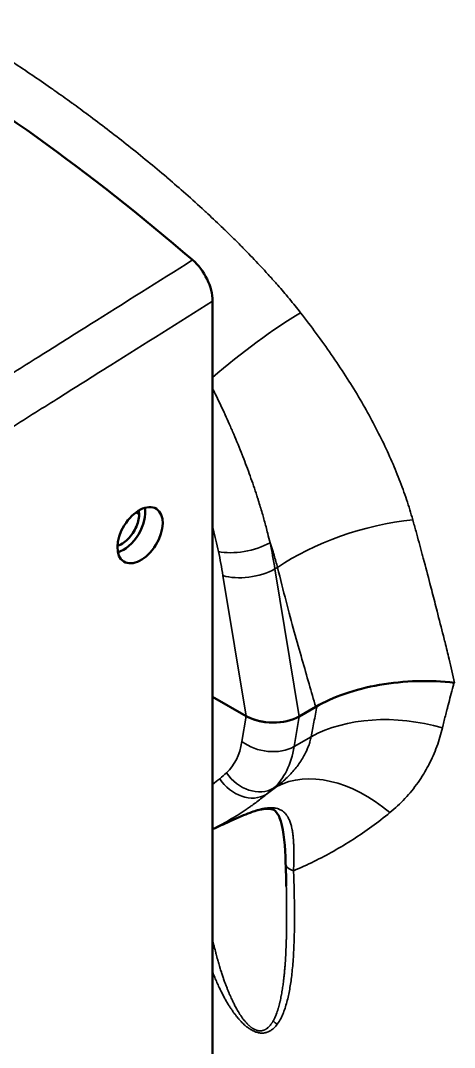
# Model space of a CAD drawing. Header units: millimetres. Extents: x 40 to 2195, y 40 to 1687.
# Drawn here: x 446.5 to 481.5, y 1357.2 to 1440 of the extents above; entities that cross this region are included whole.
import ezdxf

# ---------------------------------------------------------------- set-up
doc = ezdxf.new("R2010")
doc.units = ezdxf.units.MM
doc.header["$LTSCALE"] = 8
doc.layers.add('Visible (ISO)', color=7, linetype='Continuous', lineweight=50)
doc.layers.add('Visible Narrow (ISO)', color=7, linetype='Continuous', lineweight=35)

msp = doc.modelspace()

# ---------------------------------------------------------------- linework, layer by layer
at = {"layer": 'Visible (ISO)'}
for p, q in [((462.017, 1417.423), (462.017, 1299.179)), ((470.68, 1414.392), (470.68, 1414.392)), ((464.442, 1404.924), (464.442, 1404.924)), ((465.928, 1397.592), (465.928, 1397.592)), ((462.017, 1385.509), (464.713, 1383.953)), ((462.017, 1385.509), (464.727, 1383.944)), ((468.999, 1383.923), (470.338, 1384.697)), ((469.003, 1383.926), (470.338, 1384.697)), ((470.159, 1383.297), (470.159, 1383.297)), ((467.962, 1370.236), (467.962, 1370.235)), ((468.048, 1361.043), (468.048, 1361.043)), ((468.163, 1361.548), (468.163, 1361.548)), ((467.41, 1359.37), (467.412, 1359.369))]:
    msp.add_line(p, q, dxfattribs=at)
for centre, major_axis, ratio, start_param, end_param in [((435.147, 1316.365), (-75, 129.904), 0.57735, 5.257351, 5.738223), ((459.894, 1418.641), (1.495, -2.603), 0.578985, 0.789534, 2.117843), ((454.747, 1399.354), (1.318, 2.126), 0.597134, 3.739002, 5.723207), ((467.942, 1389.437), (-3.5, 0), 0.57735, 2.02868, 2.028827), ((466.831, 1385.18), (-3.033, 0.062), 0.578111, 0.810056, 2.378976), ((466.849, 1385.169), (3.023, -0.04), 0.577215, 3.942295, 5.076759)]:
    msp.add_ellipse(centre, major_axis=major_axis, ratio=ratio, start_param=start_param, end_param=end_param, dxfattribs=at)
msp.add_ellipse((456.162, 1398.537), major_axis=(1.318, 2.126), ratio=0.597134, dxfattribs=at)
for points, knots in [([(456.085, 1400.215), (456.084, 1400.038), (456.037, 1399.678), (455.825, 1399.098), (455.497, 1398.555), (455.082, 1398.095), (454.679, 1397.808), (454.43, 1397.701), (454.336, 1397.671)], [0, 0, 0, 0, 0.1, 0.2, 0.3, 0.4, 0.5, 0.562522, 0.562522, 0.562522, 0.562522]), ([(481.524, 1386.636), (480.541, 1386.748), (479.537, 1386.792), (477.497, 1386.739), (476.467, 1386.638), (474.494, 1386.294), (473.556, 1386.055), (471.828, 1385.457), (471.041, 1385.103), (470.338, 1384.697)], [0.000001, 0.000001, 0.000001, 0.000001, 0.300679, 0.300679, 0.612699, 0.612699, 0.918975, 0.918975, 1.217213, 1.217213, 1.217213, 1.217213]), ([(467.908, 1372.088), (467.86, 1373.441), (467.777, 1374.64), (467.401, 1375.838), (467.248, 1376.121), (467, 1376.359), (466.922, 1376.415), (466.699, 1376.465), (466.642, 1376.473), (466.517, 1376.482), (466.453, 1376.482), (466.263, 1376.473), (466.121, 1376.456), (465.838, 1376.4), (465.696, 1376.365), (465.382, 1376.274), (465.206, 1376.215), (464.799, 1376.067), (464.567, 1375.974), (464.008, 1375.739), (463.686, 1375.594), (462.913, 1375.24), (462.473, 1375.035), (462.048, 1374.842), (462.032, 1374.835), (462.017, 1374.828)], [0, 0, 0, 0, 0.561891, 0.561891, 0.807988, 0.807988, 0.947496, 0.947496, 0.985213, 0.985213, 1.016583, 1.016583, 1.068053, 1.068053, 1.113553, 1.113553, 1.168675, 1.168675, 1.243512, 1.243512, 1.354633, 1.354633, 1.523405, 1.523405, 1.529893, 1.529893, 1.529893, 1.529893])]:
    msp.add_open_spline(points, degree=3, knots=knots, dxfattribs=at)
for points in [[(456.057, 1400.518), (456.075, 1400.425), (456.085, 1400.324), (456.085, 1400.215)], [(467.962, 1370.236), (467.949, 1370.847), (467.93, 1371.465), (467.908, 1372.088)]]:
    msp.add_open_spline(points, degree=3, dxfattribs=at)
at = {"layer": 'Visible Narrow (ISO)'}
for p, q in [((463.878, 1406.317), (463.878, 1406.317)), ((464.143, 1405.674), (464.143, 1405.674)), ((456.085, 1400.215), (455.835, 1400.369)), ((467.044, 1395.813), (467.255, 1395.935)), ((468.999, 1383.923), (467.044, 1395.813)), ((464.713, 1383.953), (462.852, 1395.279)), ((464.727, 1383.944), (464.384, 1381.895)), ((469.003, 1383.926), (468.594, 1381.488)), ((468.594, 1381.488), (469.97, 1382.282)), ((466.931, 1378.128), (467.192, 1378.278))]:
    msp.add_line(p, q, dxfattribs=at)
for centre, major_axis, ratio, start_param, end_param in [((465.219, 1411.837), (-7.749, -6.049), 0.161957, 4.065829, 5.009021), ((475.189, 1393.96), (-11.27, -3.281), 0.438832, 4.320634, 5.358288), ((464.609, 1398.426), (2.936, 0.617), 0.390656, 3.826575, 5.394934), ((438.958, 1402.956), (-17.039, 30.037), 0.582367, 4.148199, 4.211074), ((441.087, 1404.157), (-18.534, 32.626), 0.581966, 4.147836, 4.210735), ((464.973, 1396.482), (2.96, 0.487), 0.434717, 3.8448, 5.413718), ((478.01, 1375.438), (-11.344, 2.858), 0.68015, 4.659408, 5.655575), ((458.117, 1386.789), (4.5, -7.794), 0.57735, 0.123477, 0.610865), ((466.505, 1383.12), (-2.959, 0.496), 0.668835, 0.889288, 2.460084), ((460.238, 1388.014), (6, -10.392), 0.57735, 0.123477, 0.610865), ((436.921, 1418.097), (23.5, -40.703), 0.57735, 0.097002, 0.123477), ((465.258, 1380.599), (2.013, -2.225), 0.81028, 4.53994, 6.110736), ((473.067, 1368.847), (-6.442, 9.084), 0.664586, 5.088476, 6.193481), ((464.708, 1380.124), (1.911, -2.313), 0.812658, 4.576272, 6.147068), ((443.709, 1423.927), (10.2, -51.921), 0.743069, 0.344722, 0.370692), ((439.043, 1419.322), (25, -43.301), 0.57735, 0.097002, 0.123477), ((468.907, 1372.124), (-0.999, -0.036), 0.685627, 6.283184, 7.461557), ((467.612, 1359.796), (-0.806, 0.592), 0.801086, 1.245643, 1.676999)]:
    msp.add_ellipse(centre, major_axis=major_axis, ratio=ratio, start_param=start_param, end_param=end_param, dxfattribs=at)
for points, knots in [([(469.106, 1416.483), (468.819, 1416.851), (468.521, 1417.222), (468.16, 1417.658), (468.108, 1417.721), (467.768, 1418.128), (467.473, 1418.472), (467.084, 1418.915), (466.999, 1419.011), (466.701, 1419.346), (466.484, 1419.586), (466.071, 1420.036), (465.876, 1420.245), (465.288, 1420.868), (464.883, 1421.288), (464.414, 1421.762), (464.366, 1421.81), (464.101, 1422.077), (463.88, 1422.297), (463.437, 1422.733), (463.216, 1422.949), (462.948, 1423.208), (462.903, 1423.251), (462.452, 1423.685), (462.043, 1424.071), (461.542, 1424.537), (461.451, 1424.62), (460.858, 1425.167), (460.353, 1425.623), (459.37, 1426.494), (458.891, 1426.91), (458.38, 1427.346), (458.349, 1427.373), (457.806, 1427.836), (457.294, 1428.265), (456.268, 1429.109), (455.754, 1429.524), (454.727, 1430.34), (454.214, 1430.741), (453.188, 1431.53), (452.676, 1431.918), (451.721, 1432.629), (451.279, 1432.954), (450.771, 1433.323), (450.704, 1433.372), (450.185, 1433.747), (449.734, 1434.068), (449.232, 1434.422), (449.177, 1434.46), (448.621, 1434.85), (448.123, 1435.195), (447.133, 1435.869), (446.641, 1436.199), (445.666, 1436.844), (445.182, 1437.159), (444.222, 1437.775), (443.747, 1438.076), (442.899, 1438.605), (442.525, 1438.835), (442.061, 1439.118), (441.968, 1439.174), (441.413, 1439.509), (440.956, 1439.781), (440.505, 1440.045)], [0.0000002, 0.0000002, 0.0000002, 0.0000002, 0.0427384, 0.0427384, 0.05, 0.05, 0.0891951, 0.0891951, 0.1, 0.1, 0.1268832, 0.1268832, 0.15, 0.15, 0.194875, 0.194875, 0.2, 0.2, 0.2229313, 0.2229313, 0.2454774, 0.2454774, 0.25, 0.25, 0.2909804, 0.2909804, 0.3, 0.3, 0.35, 0.35, 0.3969144, 0.3969144, 0.4, 0.4, 0.45, 0.45, 0.5, 0.5, 0.55, 0.55, 0.6, 0.6, 0.6433851, 0.6433851, 0.65, 0.65, 0.6945845, 0.6945845, 0.7, 0.7, 0.75, 0.75, 0.8, 0.8, 0.85, 0.85, 0.9, 0.9, 0.9399372, 0.9399372, 0.95, 0.95, 1, 1, 1, 1]), ([(460.404, 1420.734), (457.649, 1419.002), (454.889, 1417.266), (452.125, 1415.527), (450.656, 1414.603), (449.185, 1413.678), (447.713, 1412.752), (446.416, 1411.937), (445.118, 1411.12), (443.819, 1410.303)], [0, 0, 0, 0, 0.5, 0.5, 0.5, 0.765804, 0.765804, 0.765804, 1, 1, 1, 1]), ([(462.017, 1417.423), (459.282, 1415.701), (456.542, 1413.977), (453.798, 1412.25), (452.348, 1411.337), (450.896, 1410.424), (449.444, 1409.51), (448.147, 1408.694), (446.85, 1407.877), (445.551, 1407.06)], [0, 0, 0, 0, 0.5, 0.5, 0.5, 0.764167, 0.764167, 0.764167, 1, 1, 1, 1]), ([(466.647, 1397.925), (466.588, 1398.178), (466.526, 1398.43), (466.373, 1399.031), (466.281, 1399.378), (466.142, 1399.877), (466.099, 1400.028), (465.955, 1400.529), (465.85, 1400.88), (465.713, 1401.318), (465.686, 1401.405), (465.634, 1401.57), (465.609, 1401.647), (465.498, 1401.991), (465.41, 1402.257), (465.229, 1402.79), (465.136, 1403.055), (464.948, 1403.582), (464.853, 1403.843), (464.658, 1404.365), (464.559, 1404.625), (464.447, 1404.912), (464.435, 1404.942), (464.419, 1404.984), (464.414, 1404.996), (464.297, 1405.294), (464.184, 1405.576), (463.955, 1406.134), (463.84, 1406.409), (463.603, 1406.964), (463.481, 1407.242), (463.25, 1407.762), (463.141, 1408.005), (463.004, 1408.303), (462.976, 1408.364), (462.828, 1408.685), (462.708, 1408.939), (462.469, 1409.441), (462.35, 1409.687), (462.19, 1410.012), (462.148, 1410.096), (462.077, 1410.24), (462.047, 1410.3), (462.017, 1410.36)], [0, 0, 0, 0, 0.0529367, 0.0529367, 0.1259813, 0.1259813, 0.1577687, 0.1577687, 0.2315339, 0.2315339, 0.25, 0.25, 0.2661773, 0.2661773, 0.3224004, 0.3224004, 0.3786234, 0.3786234, 0.4344573, 0.4344573, 0.4908153, 0.4908153, 0.4973146, 0.4973146, 0.5, 0.5, 0.5626312, 0.5626312, 0.6252624, 0.6252624, 0.6908005, 0.6908005, 0.75, 0.75, 0.7652155, 0.7652155, 0.8309775, 0.8309775, 0.8977494, 0.8977494, 0.9212711, 0.9212711, 0.9383925, 0.9383925, 0.9383925, 0.9383925]), ([(481.524, 1386.636), (481.386, 1387.277), (481.241, 1387.917), (480.985, 1388.998), (480.875, 1389.444), (480.718, 1390.072), (480.674, 1390.247), (480.466, 1391.062), (480.295, 1391.723), (479.993, 1392.901), (479.866, 1393.398), (479.673, 1394.15), (479.611, 1394.39), (479.378, 1395.291), (479.199, 1395.976), (478.973, 1396.822), (478.938, 1396.954), (478.749, 1397.657), (478.59, 1398.244), (478.337, 1399.156), (478.25, 1399.467), (478.161, 1399.784)], [0, 0, 0, 0, 0.1666667, 0.1666667, 0.2871069, 0.2871069, 0.3333333, 0.3333333, 0.5, 0.5, 0.6142768, 0.6142768, 0.6666667, 0.6666667, 0.8074403, 0.8074403, 0.8333333, 0.8333333, 0.9438537, 0.9438537, 1, 1, 1, 1]), ([(462.487, 1397.222), (462.423, 1397.527), (462.356, 1397.832), (462.216, 1398.441), (462.143, 1398.746), (462.051, 1399.118), (462.034, 1399.186), (462.017, 1399.253)], [0.0000001, 0.0000001, 0.0000001, 0.0000001, 0.0681767, 0.0681767, 0.1363534, 0.1363534, 0.1514801, 0.1514801, 0.1514801, 0.1514801]), ([(467.255, 1395.935), (467.168, 1396.262), (467.073, 1396.591), (466.937, 1397.039), (466.901, 1397.155), (466.794, 1397.488), (466.722, 1397.706), (466.647, 1397.925)], [0, 0, 0, 0, 0.5, 0.5, 0.6748413, 0.6748413, 0.9999993, 0.9999993, 0.9999993, 0.9999993]), ([(470.338, 1384.697), (470.155, 1385.289), (469.798, 1386.539), (469.237, 1388.51), (468.614, 1390.713), (467.95, 1393.169), (467.488, 1394.982), (467.255, 1395.935)], [0.0000037, 0.0000037, 0.0000037, 0.0000037, 0.2, 0.4, 0.6, 0.8, 1, 1, 1, 1]), ([(480.552, 1382.991), (480.589, 1383.149), (480.628, 1383.309), (480.668, 1383.473), (480.708, 1383.633), (480.749, 1383.796), (480.791, 1383.962), (480.833, 1384.124), (480.875, 1384.289), (480.919, 1384.456), (480.941, 1384.541), (480.963, 1384.625), (480.985, 1384.711), (480.994, 1384.746), (481.003, 1384.782), (481.013, 1384.817), (481.078, 1385.067), (481.144, 1385.322), (481.213, 1385.583), (481.279, 1385.837), (481.348, 1386.097), (481.418, 1386.362), (481.443, 1386.454), (481.468, 1386.546), (481.493, 1386.639)], [0, 0, 0, 0, 0.1458634, 0.1458634, 0.1458634, 0.289266, 0.289266, 0.289266, 0.4295332, 0.4295332, 0.4295332, 0.5, 0.5, 0.5, 0.5290551, 0.5290551, 0.5290551, 0.7330762, 0.7330762, 0.7330762, 0.9313061, 0.9313061, 0.9313061, 0.9999911, 0.9999911, 0.9999911, 0.9999911]), ([(469.97, 1382.282), (470.042, 1382.663), (470.186, 1383.453), (470.349, 1384.308), (470.437, 1384.753)], [0, 0, 0, 0, 0.5, 0.9997233, 0.9997233, 0.9997233, 0.9997233]), ([(476.317, 1376.165), (476.532, 1376.341), (476.741, 1376.524), (476.943, 1376.714), (477.146, 1376.903), (477.342, 1377.1), (477.532, 1377.303), (477.722, 1377.506), (477.905, 1377.716), (478.08, 1377.932), (478.256, 1378.147), (478.425, 1378.369), (478.586, 1378.597), (478.738, 1378.812), (478.883, 1379.033), (479.021, 1379.257), (479.029, 1379.27), (479.037, 1379.283), (479.045, 1379.296), (479.179, 1379.516), (479.305, 1379.738), (479.423, 1379.962), (479.433, 1379.982), (479.444, 1380.001), (479.453, 1380.02), (479.58, 1380.263), (479.697, 1380.508), (479.806, 1380.754), (479.914, 1381), (480.013, 1381.246), (480.104, 1381.494), (480.195, 1381.741), (480.277, 1381.99), (480.352, 1382.24), (480.426, 1382.489), (480.493, 1382.74), (480.552, 1382.991)], [0, 0, 0, 0, 0.1, 0.1, 0.1, 0.2, 0.2, 0.2, 0.3, 0.3, 0.3, 0.4, 0.4, 0.4, 0.49449, 0.49449, 0.49449, 0.5, 0.5, 0.5, 0.592133, 0.592133, 0.592133, 0.6, 0.6, 0.6, 0.7, 0.7, 0.7, 0.8, 0.8, 0.8, 0.9, 0.9, 0.9, 1, 1, 1, 1]), ([(467.192, 1378.278), (467.341, 1378.392), (467.485, 1378.51), (467.625, 1378.63), (467.765, 1378.75), (467.9, 1378.874), (468.03, 1379), (468.161, 1379.127), (468.286, 1379.256), (468.405, 1379.387), (468.525, 1379.519), (468.639, 1379.653), (468.747, 1379.789), (468.856, 1379.925), (468.958, 1380.064), (469.054, 1380.204), (469.15, 1380.343), (469.239, 1380.484), (469.321, 1380.625), (469.403, 1380.765), (469.477, 1380.906), (469.544, 1381.045), (469.594, 1381.148), (469.64, 1381.251), (469.682, 1381.354), (469.697, 1381.39), (469.712, 1381.425), (469.725, 1381.461), (469.772, 1381.582), (469.814, 1381.702), (469.851, 1381.821), (469.856, 1381.839), (469.862, 1381.856), (469.867, 1381.874), (469.907, 1382.011), (469.942, 1382.147), (469.97, 1382.282)], [0, 0, 0, 0, 0.1, 0.1, 0.1, 0.2, 0.2, 0.2, 0.3, 0.3, 0.3, 0.4, 0.4, 0.4, 0.5, 0.5, 0.5, 0.6, 0.6, 0.6, 0.7, 0.7, 0.7, 0.774152, 0.774152, 0.774152, 0.8, 0.8, 0.8, 0.887263, 0.887263, 0.887263, 0.9, 0.9, 0.9, 1, 1, 1, 1]), ([(466.346, 1377.622), (466.227, 1377.526), (466.108, 1377.432), (465.724, 1377.134), (465.46, 1376.937), (465.106, 1376.684), (465.015, 1376.62), (464.881, 1376.528), (464.839, 1376.499), (464.582, 1376.323), (464.369, 1376.182), (464.044, 1375.975), (463.931, 1375.905), (463.641, 1375.727), (463.464, 1375.622), (463.083, 1375.402), (462.881, 1375.289), (462.457, 1375.061), (462.236, 1374.947), (462.017, 1374.839)], [0.0000003, 0.0000003, 0.0000003, 0.0000003, 0.0761677, 0.0761677, 0.2465023, 0.2465023, 0.305878, 0.305878, 0.3333333, 0.3333333, 0.4737428, 0.4737428, 0.5481003, 0.5481003, 0.6666667, 0.6666667, 0.8036621, 0.8036621, 0.9548678, 0.9548678, 0.9548678, 0.9548678]), ([(462.017, 1374.832), (462.068, 1374.855), (462.12, 1374.879), (462.249, 1374.938), (462.327, 1374.974), (462.48, 1375.044), (462.554, 1375.079), (462.686, 1375.14), (462.743, 1375.166), (462.868, 1375.225), (462.937, 1375.257), (463.072, 1375.32), (463.139, 1375.351), (463.272, 1375.412), (463.337, 1375.442), (463.425, 1375.483), (463.448, 1375.494), (463.544, 1375.537), (463.615, 1375.57), (463.761, 1375.637), (463.835, 1375.67), (463.987, 1375.738), (464.064, 1375.772), (464.186, 1375.826), (464.232, 1375.846), (464.359, 1375.901), (464.439, 1375.935), (464.608, 1376.005), (464.695, 1376.041), (464.869, 1376.11), (464.955, 1376.143), (465.128, 1376.208), (465.215, 1376.239), (465.379, 1376.295), (465.455, 1376.32), (465.599, 1376.365), (465.666, 1376.385), (465.791, 1376.419), (465.848, 1376.435), (465.936, 1376.456), (465.967, 1376.463), (466.053, 1376.483), (466.107, 1376.494), (466.214, 1376.513), (466.266, 1376.522), (466.327, 1376.531), (466.337, 1376.532), (466.403, 1376.541), (466.459, 1376.547), (466.546, 1376.554), (466.578, 1376.556), (466.665, 1376.56), (466.719, 1376.561), (466.813, 1376.559), (466.853, 1376.557), (466.953, 1376.549), (467.011, 1376.542), (467.095, 1376.527), (467.122, 1376.522), (467.21, 1376.502), (467.269, 1376.485), (467.339, 1376.46), (467.353, 1376.455), (467.405, 1376.434), (467.442, 1376.418), (467.515, 1376.381), (467.552, 1376.361), (467.591, 1376.336), (467.595, 1376.333), (467.634, 1376.309), (467.668, 1376.285), (467.718, 1376.246), (467.735, 1376.231), (467.785, 1376.189), (467.816, 1376.159), (467.876, 1376.096), (467.906, 1376.062), (467.938, 1376.023), (467.941, 1376.018), (467.974, 1375.977), (468.002, 1375.939), (468.032, 1375.893), (468.036, 1375.887), (468.065, 1375.842), (468.089, 1375.802), (468.135, 1375.718), (468.157, 1375.674), (468.18, 1375.625), (468.182, 1375.621), (468.204, 1375.573), (468.223, 1375.527), (468.264, 1375.423), (468.285, 1375.364), (468.321, 1375.253), (468.336, 1375.202), (468.362, 1375.108), (468.373, 1375.065), (468.402, 1374.943), (468.419, 1374.862), (468.444, 1374.73), (468.452, 1374.68), (468.466, 1374.592), (468.472, 1374.555), (468.491, 1374.42), (468.503, 1374.321), (468.518, 1374.172), (468.523, 1374.123), (468.529, 1374.045), (468.532, 1374.016), (468.541, 1373.887), (468.548, 1373.786), (468.555, 1373.625), (468.558, 1373.565), (468.561, 1373.483), (468.562, 1373.463), (468.564, 1373.381), (468.566, 1373.318), (468.569, 1373.192), (468.57, 1373.128), (468.571, 1373.013), (468.571, 1372.963), (468.572, 1372.9), (468.572, 1372.889), (468.572, 1372.778), (468.572, 1372.675), (468.57, 1372.461), (468.568, 1372.349), (468.566, 1372.233), (468.566, 1372.231), (468.564, 1372.122), (468.562, 1372.01), (468.556, 1371.78), (468.553, 1371.663), (468.549, 1371.521), (468.548, 1371.499), (468.548, 1371.477)], [0.0136722, 0.0136722, 0.0136722, 0.0136722, 0.0244179, 0.0244179, 0.0405311, 0.0405311, 0.0555556, 0.0555556, 0.0669558, 0.0669558, 0.0804026, 0.0804026, 0.0935913, 0.0935913, 0.1065083, 0.1065083, 0.1111111, 0.1111111, 0.1255449, 0.1255449, 0.1408444, 0.1408444, 0.1569478, 0.1569478, 0.1666667, 0.1666667, 0.1838683, 0.1838683, 0.2030453, 0.2030453, 0.2222222, 0.2222222, 0.242552, 0.242552, 0.2609315, 0.2609315, 0.2777778, 0.2777778, 0.2927472, 0.2927472, 0.300998, 0.300998, 0.3157737, 0.3157737, 0.330538, 0.330538, 0.3333333, 0.3333333, 0.3495388, 0.3495388, 0.3592855, 0.3592855, 0.3760036, 0.3760036, 0.3888889, 0.3888889, 0.4083256, 0.4083256, 0.4177505, 0.4177505, 0.4391992, 0.4391992, 0.4444444, 0.4444444, 0.4590366, 0.4590366, 0.4744063, 0.4744063, 0.4762002, 0.4762002, 0.4914683, 0.4914683, 0.5, 0.5, 0.5159531, 0.5159531, 0.5330259, 0.5330259, 0.5350416, 0.5350416, 0.5528858, 0.5528858, 0.5555556, 0.5555556, 0.5731136, 0.5731136, 0.5914751, 0.5914751, 0.59319, 0.59319, 0.6111111, 0.6111111, 0.6334492, 0.6334492, 0.65179, 0.65179, 0.6666667, 0.6666667, 0.6938334, 0.6938334, 0.7102762, 0.7102762, 0.7222222, 0.7222222, 0.7534484, 0.7534484, 0.7687697, 0.7687697, 0.7777778, 0.7777778, 0.8086415, 0.8086415, 0.8271768, 0.8271768, 0.8333333, 0.8333333, 0.8522475, 0.8522475, 0.8713024, 0.8713024, 0.8856475, 0.8856475, 0.8888889, 0.8888889, 0.9165305, 0.9165305, 0.9441721, 0.9441721, 0.9444444, 0.9444444, 0.9703394, 0.9703394, 0.9955023, 0.9955023, 1, 1, 1, 1]), ([(468.548, 1371.477), (469.101, 1371.709), (469.647, 1371.958), (470.188, 1372.223), (470.728, 1372.488), (471.262, 1372.769), (471.789, 1373.066), (472.316, 1373.364), (472.836, 1373.677), (473.348, 1374.006), (473.86, 1374.335), (474.364, 1374.68), (474.859, 1375.04), (475.354, 1375.4), (475.84, 1375.775), (476.317, 1376.165)], [0, 0, 0, 0, 0.2, 0.2, 0.2, 0.4, 0.4, 0.4, 0.6, 0.6, 0.6, 0.8, 0.8, 0.8, 1, 1, 1, 1]), ([(468.548, 1371.477), (468.563, 1371.034), (468.59, 1370.186), (468.614, 1369.026), (468.624, 1367.965), (468.62, 1366.992), (468.603, 1366.098), (468.574, 1365.272), (468.532, 1364.504), (468.478, 1363.797), (468.414, 1363.157), (468.342, 1362.587), (468.261, 1362.057), (468.164, 1361.534), (468.044, 1361.011), (467.901, 1360.503), (467.729, 1360.013), (467.517, 1359.54), (467.333, 1359.236), (467.226, 1359.091)], [0, 0, 0, 0, 0.0588235, 0.1176471, 0.1764706, 0.2352941, 0.2941176, 0.3529412, 0.4117647, 0.4705882, 0.5294118, 0.5882353, 0.6470588, 0.7058824, 0.7647059, 0.8235294, 0.8823529, 0.9411765, 1, 1, 1, 1]), ([(467.962, 1370.235), (467.962, 1370.229), (467.962, 1370.223), (467.962, 1370.216), (467.966, 1370.029), (467.97, 1369.846), (467.973, 1369.666), (467.976, 1369.457), (467.979, 1369.254), (467.982, 1369.055), (467.984, 1368.894), (467.985, 1368.736), (467.986, 1368.581), (467.988, 1368.38), (467.988, 1368.183), (467.989, 1367.992), (467.989, 1367.853), (467.989, 1367.718), (467.988, 1367.584), (467.987, 1367.39), (467.986, 1367.201), (467.984, 1367.016), (467.983, 1366.898), (467.981, 1366.781), (467.979, 1366.666), (467.976, 1366.479), (467.973, 1366.296), (467.968, 1366.117), (467.966, 1366.016), (467.963, 1365.916), (467.96, 1365.817), (467.954, 1365.635), (467.948, 1365.457), (467.941, 1365.284), (467.938, 1365.198), (467.934, 1365.112), (467.93, 1365.028), (467.922, 1364.852), (467.913, 1364.68), (467.904, 1364.515), (467.9, 1364.442), (467.895, 1364.371), (467.891, 1364.3), (467.88, 1364.132), (467.869, 1363.971), (467.857, 1363.815), (467.852, 1363.756), (467.848, 1363.698), (467.843, 1363.64), (467.832, 1363.513), (467.822, 1363.39), (467.81, 1363.27), (467.808, 1363.243), (467.805, 1363.215), (467.802, 1363.188), (467.798, 1363.14), (467.793, 1363.093), (467.788, 1363.045), (467.777, 1362.938), (467.765, 1362.833), (467.753, 1362.73), (467.749, 1362.69), (467.744, 1362.65), (467.739, 1362.61), (467.734, 1362.57), (467.729, 1362.53), (467.724, 1362.49), (467.705, 1362.342), (467.685, 1362.196), (467.663, 1362.049), (467.658, 1362.014), (467.653, 1361.98), (467.647, 1361.945), (467.624, 1361.793), (467.598, 1361.64), (467.57, 1361.489), (467.565, 1361.46), (467.559, 1361.431), (467.554, 1361.402), (467.524, 1361.246), (467.492, 1361.092), (467.457, 1360.941), (467.451, 1360.917), (467.446, 1360.894), (467.44, 1360.871), (467.403, 1360.715), (467.363, 1360.561), (467.318, 1360.41), (467.313, 1360.392), (467.308, 1360.374), (467.302, 1360.356), (467.255, 1360.2), (467.204, 1360.046), (467.145, 1359.894), (467.14, 1359.881), (467.135, 1359.869), (467.13, 1359.856), (467.068, 1359.7), (466.999, 1359.545), (466.918, 1359.396), (466.914, 1359.388), (466.909, 1359.381), (466.905, 1359.373)], [0.0887396, 0.0887396, 0.0887396, 0.0887396, 0.0896614, 0.0896614, 0.0896614, 0.1176471, 0.1176471, 0.1176471, 0.1501695, 0.1501695, 0.1501695, 0.1764706, 0.1764706, 0.1764706, 0.2106645, 0.2106645, 0.2106645, 0.2352941, 0.2352941, 0.2352941, 0.2711646, 0.2711646, 0.2711646, 0.2941176, 0.2941176, 0.2941176, 0.3316501, 0.3316501, 0.3316501, 0.3529412, 0.3529412, 0.3529412, 0.3921546, 0.3921546, 0.3921546, 0.4117647, 0.4117647, 0.4117647, 0.4526837, 0.4526837, 0.4526837, 0.4705882, 0.4705882, 0.4705882, 0.5132063, 0.5132063, 0.5132063, 0.5294118, 0.5294118, 0.5294118, 0.565375, 0.565375, 0.565375, 0.5736266, 0.5736266, 0.5736266, 0.5882353, 0.5882353, 0.5882353, 0.6213632, 0.6213632, 0.6213632, 0.6340921, 0.6340921, 0.6340921, 0.6470588, 0.6470588, 0.6470588, 0.6946342, 0.6946342, 0.6946342, 0.7058824, 0.7058824, 0.7058824, 0.7551917, 0.7551917, 0.7551917, 0.7647059, 0.7647059, 0.7647059, 0.815667, 0.815667, 0.815667, 0.8235294, 0.8235294, 0.8235294, 0.8761526, 0.8761526, 0.8761526, 0.8823529, 0.8823529, 0.8823529, 0.9366609, 0.9366609, 0.9366609, 0.9411765, 0.9411765, 0.9411765, 0.9971517, 0.9971517, 0.9971517, 1, 1, 1, 1]), ([(466.905, 1359.373), (466.903, 1359.369), (466.901, 1359.365), (466.875, 1359.32), (466.852, 1359.28), (466.824, 1359.236), (466.82, 1359.229), (466.813, 1359.218), (466.81, 1359.214), (466.78, 1359.167), (466.753, 1359.127), (466.722, 1359.085), (466.718, 1359.081), (466.691, 1359.044), (466.666, 1359.013), (466.639, 1358.981), (466.636, 1358.978), (466.629, 1358.97), (466.625, 1358.965), (466.596, 1358.932), (466.571, 1358.905), (466.544, 1358.878), (466.543, 1358.877), (466.537, 1358.871), (466.532, 1358.866), (466.501, 1358.837), (466.475, 1358.814), (466.444, 1358.788), (466.438, 1358.783), (466.408, 1358.759), (466.382, 1358.74), (466.35, 1358.719), (466.344, 1358.715), (466.316, 1358.696), (466.293, 1358.683), (466.267, 1358.669), (466.264, 1358.668), (466.255, 1358.663), (466.249, 1358.66), (466.226, 1358.648), (466.21, 1358.641), (466.184, 1358.63), (466.175, 1358.626), (466.158, 1358.62), (466.151, 1358.617), (466.126, 1358.608), (466.109, 1358.602), (466.085, 1358.595), (466.078, 1358.594), (466.064, 1358.59), (466.056, 1358.588), (466.034, 1358.583), (466.019, 1358.58), (465.995, 1358.576), (465.985, 1358.574), (465.967, 1358.571), (465.958, 1358.57), (465.929, 1358.567), (465.909, 1358.566), (465.882, 1358.565), (465.876, 1358.565), (465.86, 1358.565), (465.849, 1358.565), (465.816, 1358.565), (465.793, 1358.567), (465.765, 1358.57), (465.761, 1358.57), (465.745, 1358.572), (465.734, 1358.573), (465.695, 1358.579), (465.668, 1358.585), (465.628, 1358.595), (465.615, 1358.598), (465.576, 1358.609), (465.549, 1358.618), (465.509, 1358.633), (465.496, 1358.638), (465.456, 1358.654), (465.43, 1358.665), (465.39, 1358.685), (465.376, 1358.692), (465.337, 1358.712), (465.313, 1358.726), (465.274, 1358.749), (465.26, 1358.758), (465.222, 1358.782), (465.199, 1358.798), (465.162, 1358.824), (465.147, 1358.834), (465.111, 1358.861), (465.09, 1358.877), (465.055, 1358.906), (465.04, 1358.917), (465.006, 1358.946), (464.986, 1358.963), (464.952, 1358.994), (464.937, 1359.008), (464.903, 1359.039), (464.884, 1359.057), (464.85, 1359.091), (464.834, 1359.107), (464.8, 1359.141), (464.782, 1359.161), (464.746, 1359.199), (464.73, 1359.217), (464.695, 1359.256), (464.676, 1359.277), (464.64, 1359.32), (464.622, 1359.341), (464.586, 1359.385), (464.567, 1359.408), (464.529, 1359.456), (464.51, 1359.481), (464.472, 1359.53), (464.453, 1359.556), (464.414, 1359.609), (464.394, 1359.637), (464.355, 1359.693), (464.336, 1359.72), (464.296, 1359.779), (464.274, 1359.811), (464.234, 1359.872), (464.215, 1359.901), (464.174, 1359.966), (464.151, 1360.003), (464.11, 1360.07), (464.092, 1360.1), (464.049, 1360.171), (464.025, 1360.213), (463.983, 1360.286), (463.966, 1360.317), (463.923, 1360.393), (463.897, 1360.44), (463.855, 1360.519), (463.838, 1360.55), (463.795, 1360.633), (463.769, 1360.684), (463.726, 1360.769), (463.71, 1360.801), (463.666, 1360.89), (463.639, 1360.947), (463.595, 1361.039), (463.58, 1361.072), (463.535, 1361.169), (463.506, 1361.232), (463.462, 1361.332), (463.447, 1361.366), (463.401, 1361.471), (463.371, 1361.542), (463.325, 1361.651), (463.31, 1361.686), (463.264, 1361.8), (463.231, 1361.88), (463.185, 1361.998), (463.171, 1362.035), (463.123, 1362.159), (463.089, 1362.248), (463.041, 1362.377), (463.028, 1362.415), (462.979, 1362.549), (462.943, 1362.649), (462.895, 1362.789), (462.882, 1362.827), (462.832, 1362.972), (462.795, 1363.083), (462.746, 1363.234), (462.734, 1363.271), (462.684, 1363.428), (462.646, 1363.55), (462.597, 1363.712), (462.585, 1363.749), (462.535, 1363.917), (462.496, 1364.051), (462.446, 1364.226), (462.436, 1364.263), (462.385, 1364.444), (462.345, 1364.593), (462.294, 1364.783), (462.285, 1364.819), (462.233, 1365.016), (462.191, 1365.181), (462.14, 1365.388), (462.131, 1365.425), (462.087, 1365.605), (462.052, 1365.754), (462.017, 1365.907)], [0, 0, 0, 0, 0.0016282, 0.0016282, 0.0186497, 0.0186497, 0.0217391, 0.0217391, 0.0237733, 0.0237733, 0.0434783, 0.0434783, 0.045922, 0.045922, 0.0632661, 0.0632661, 0.0652174, 0.0652174, 0.0680703, 0.0680703, 0.085929, 0.085929, 0.0869565, 0.0869565, 0.0902205, 0.0902205, 0.1086957, 0.1086957, 0.1123683, 0.1123683, 0.1304348, 0.1304348, 0.1345224, 0.1345224, 0.1503734, 0.1503734, 0.1521739, 0.1521739, 0.1566308, 0.1566308, 0.1676367, 0.1676367, 0.173913, 0.173913, 0.1788526, 0.1788526, 0.1910151, 0.1910151, 0.1956522, 0.1956522, 0.2009937, 0.2009937, 0.2110181, 0.2110181, 0.2173913, 0.2173913, 0.2230472, 0.2230472, 0.2355967, 0.2355967, 0.2391304, 0.2391304, 0.2452497, 0.2452497, 0.2585586, 0.2585586, 0.2608696, 0.2608696, 0.2674066, 0.2674066, 0.2826087, 0.2826087, 0.2895444, 0.2895444, 0.3043478, 0.3043478, 0.3116902, 0.3116902, 0.326087, 0.326087, 0.3338445, 0.3338445, 0.3478261, 0.3478261, 0.3559886, 0.3559886, 0.3695652, 0.3695652, 0.3781607, 0.3781607, 0.3913043, 0.3913043, 0.4003016, 0.4003016, 0.4130435, 0.4130435, 0.4224411, 0.4224411, 0.4347826, 0.4347826, 0.4445883, 0.4445883, 0.4565217, 0.4565217, 0.4667326, 0.4667326, 0.4782609, 0.4782609, 0.4888772, 0.4888772, 0.5, 0.5, 0.5110313, 0.5110313, 0.5217391, 0.5217391, 0.5331791, 0.5331791, 0.5434783, 0.5434783, 0.5553255, 0.5553255, 0.5652174, 0.5652174, 0.5774748, 0.5774748, 0.5869565, 0.5869565, 0.5996239, 0.5996239, 0.6086957, 0.6086957, 0.621778, 0.621778, 0.6304348, 0.6304348, 0.6439187, 0.6439187, 0.6521739, 0.6521739, 0.6660653, 0.6660653, 0.673913, 0.673913, 0.6882135, 0.6882135, 0.6956522, 0.6956522, 0.7103616, 0.7103616, 0.7173913, 0.7173913, 0.7325087, 0.7325087, 0.7391304, 0.7391304, 0.7546593, 0.7546593, 0.7608696, 0.7608696, 0.7768084, 0.7768084, 0.7826087, 0.7826087, 0.7989572, 0.7989572, 0.8043478, 0.8043478, 0.8211052, 0.8211052, 0.826087, 0.826087, 0.8432481, 0.8432481, 0.8478261, 0.8478261, 0.8653968, 0.8653968, 0.8695652, 0.8695652, 0.8875453, 0.8875453, 0.8913043, 0.8913043, 0.9061944, 0.9061944, 0.9061944, 0.9061944]), ([(467.226, 1359.091), (467.189, 1359.041), (467.152, 1358.995), (467.114, 1358.951), (467.077, 1358.908), (467.039, 1358.867), (467.001, 1358.829), (466.964, 1358.791), (466.926, 1358.756), (466.888, 1358.724), (466.85, 1358.692), (466.811, 1358.662), (466.773, 1358.635), (466.735, 1358.607), (466.697, 1358.583), (466.658, 1358.56), (466.62, 1358.538), (466.582, 1358.518), (466.543, 1358.5), (466.505, 1358.482), (466.466, 1358.466), (466.426, 1358.452), (466.387, 1358.438), (466.347, 1358.426), (466.307, 1358.416), (466.268, 1358.407), (466.23, 1358.399), (466.191, 1358.393), (466.152, 1358.388), (466.114, 1358.384), (466.072, 1358.382), (466.031, 1358.379), (465.987, 1358.379), (465.942, 1358.381), (465.896, 1358.383), (465.849, 1358.388), (465.802, 1358.395), (465.754, 1358.402), (465.706, 1358.412), (465.658, 1358.424), (465.61, 1358.436), (465.561, 1358.45), (465.512, 1358.467), (465.463, 1358.484), (465.415, 1358.503), (465.366, 1358.524), (465.318, 1358.545), (465.27, 1358.569), (465.223, 1358.593), (465.176, 1358.618), (465.13, 1358.644), (465.085, 1358.672), (465.04, 1358.699), (464.996, 1358.728), (464.953, 1358.757), (464.91, 1358.787), (464.868, 1358.817), (464.826, 1358.849), (464.784, 1358.881), (464.743, 1358.914), (464.701, 1358.949), (464.659, 1358.983), (464.617, 1359.02), (464.575, 1359.058), (464.532, 1359.096), (464.489, 1359.137), (464.445, 1359.18), (464.401, 1359.223), (464.356, 1359.268), (464.31, 1359.317), (464.264, 1359.365), (464.217, 1359.416), (464.17, 1359.469), (464.122, 1359.523), (464.074, 1359.579), (464.025, 1359.638), (463.976, 1359.697), (463.927, 1359.759), (463.877, 1359.824), (463.826, 1359.889), (463.776, 1359.957), (463.725, 1360.027), (463.673, 1360.098), (463.622, 1360.171), (463.57, 1360.248), (463.518, 1360.324), (463.466, 1360.403), (463.414, 1360.484), (463.361, 1360.566), (463.309, 1360.65), (463.256, 1360.738), (463.203, 1360.826), (463.149, 1360.917), (463.095, 1361.011), (463.041, 1361.106), (462.987, 1361.205), (462.931, 1361.307), (462.876, 1361.41), (462.82, 1361.517), (462.764, 1361.629), (462.707, 1361.74), (462.65, 1361.857), (462.591, 1361.978), (462.533, 1362.1), (462.475, 1362.227), (462.415, 1362.359), (462.356, 1362.49), (462.296, 1362.628), (462.235, 1362.77), (462.175, 1362.912), (462.114, 1363.06), (462.053, 1363.213), (462.041, 1363.244), (462.029, 1363.275), (462.017, 1363.306)], [0, 0, 0, 0, 0.0217391, 0.0217391, 0.0217391, 0.0434783, 0.0434783, 0.0434783, 0.0652174, 0.0652174, 0.0652174, 0.0869565, 0.0869565, 0.0869565, 0.1086957, 0.1086957, 0.1086957, 0.1304348, 0.1304348, 0.1304348, 0.1521739, 0.1521739, 0.1521739, 0.173913, 0.173913, 0.173913, 0.1956522, 0.1956522, 0.1956522, 0.2173913, 0.2173913, 0.2173913, 0.2391304, 0.2391304, 0.2391304, 0.2608696, 0.2608696, 0.2608696, 0.2826087, 0.2826087, 0.2826087, 0.3043478, 0.3043478, 0.3043478, 0.326087, 0.326087, 0.326087, 0.3478261, 0.3478261, 0.3478261, 0.3695652, 0.3695652, 0.3695652, 0.3913043, 0.3913043, 0.3913043, 0.4130435, 0.4130435, 0.4130435, 0.4347826, 0.4347826, 0.4347826, 0.4565217, 0.4565217, 0.4565217, 0.4782609, 0.4782609, 0.4782609, 0.5, 0.5, 0.5, 0.5217391, 0.5217391, 0.5217391, 0.5434783, 0.5434783, 0.5434783, 0.5652174, 0.5652174, 0.5652174, 0.5869565, 0.5869565, 0.5869565, 0.6086957, 0.6086957, 0.6086957, 0.6304348, 0.6304348, 0.6304348, 0.6521739, 0.6521739, 0.6521739, 0.673913, 0.673913, 0.673913, 0.6956522, 0.6956522, 0.6956522, 0.7173913, 0.7173913, 0.7173913, 0.7391304, 0.7391304, 0.7391304, 0.7608696, 0.7608696, 0.7608696, 0.7826087, 0.7826087, 0.7826087, 0.8043478, 0.8043478, 0.8043478, 0.8086909, 0.8086909, 0.8086909, 0.8086909])]:
    msp.add_open_spline(points, degree=3, knots=knots, dxfattribs=at)
for points in [[(478.161, 1399.784), (478.009, 1400.322), (477.675, 1401.401), (477.085, 1403.034), (476.404, 1404.677), (475.632, 1406.334), (474.767, 1408.004), (473.807, 1409.69), (472.748, 1411.399), (471.6, 1413.115), (470.385, 1414.812), (469.538, 1415.928), (469.106, 1416.483)], [(462.587, 1378.899), (462.396, 1378.742), (462.206, 1378.59), (462.017, 1378.444)]]:
    msp.add_open_spline(points, degree=3, dxfattribs=at)

doc.saveas('drawing.dxf')
